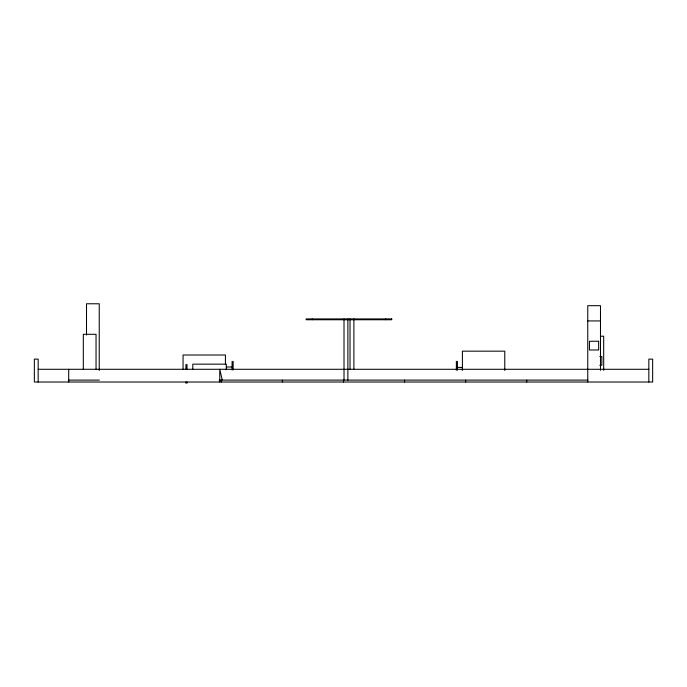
<?xml version="1.0" encoding="UTF-8"?>
<svg xmlns="http://www.w3.org/2000/svg" width="687" height="687" viewBox="0 0 687 687"><rect width="100%" height="100%" fill="white"/><g stroke="black" fill="none" stroke-linecap="round" stroke-linejoin="round"><path stroke-width="1.03" d="M587.763 320.932L600.49 320.932M600.498 336.209L603.684 336.209L603.684 370.293M599.803 356.527L601.846 356.527L601.846 365.269L599.803 365.269M226.306 366.987L232.094 366.987M457.422 367.416L462.248 367.416M38.163 369.288L648.837 369.288M68.7 380.109L99.392 380.109M219.076 380.109L587.926 380.109M222.21 379.877L219.754 369.288L219.754 382.015M648.837 382.015L648.837 359.112L652.65 359.112L652.65 382.015L34.35 382.015L34.35 359.112L38.163 359.112L38.163 382.015M600.49 370.353L600.49 305.681L587.763 305.681L587.763 382.015M526.697 380.109L526.697 382.015M504.773 370.456L504.773 351.169L462.403 351.169L462.403 370.456M465.631 380.109L465.631 382.015M457.422 361.328L457.422 370.19M456.366 361.328L456.366 370.19M404.566 380.109L404.566 382.015M385.716 318.923L385.716 319.747M353.899 318.923L353.899 369.512M350.026 318.923L350.026 369.512M347.871 318.923L347.871 380.109M344.007 318.923L344.007 380.109M343.5 380.109L343.5 382.015M312.19 318.923L312.19 319.747M282.434 380.109L282.434 382.015M233.151 361.362L233.151 369.941M232.094 361.362L232.094 369.941M226.306 369.761L226.306 364.153L192.798 364.153L192.798 369.469M225.43 364.419L225.43 355.007L183.06 355.007L183.06 369.649M221.369 380.109L221.369 382.015M187.001 364.453L187.001 369.151M187.001 381.972L187.001 383.226M185.945 364.453L185.945 369.151M185.945 381.972L185.945 383.226M99.237 370.448L99.237 303.774L86.51 303.774L86.51 335.093M96.043 369.443L96.043 334.294L83.316 334.294L83.316 369.443M68.7 369.288L68.7 382.015M391.736 318.923L306.162 318.923L306.162 319.747L391.736 319.747L391.736 318.923M598.652 341.25L589.446 341.25L589.446 349.992L598.652 349.992L598.652 341.25"/></g></svg>
